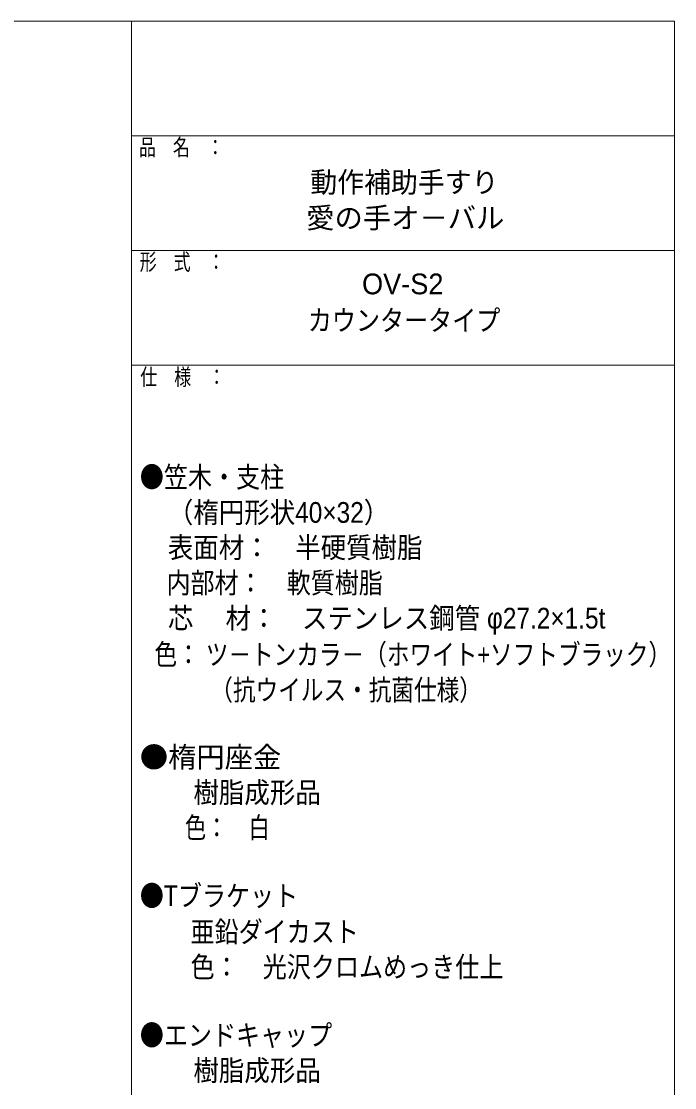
# Model space of a CAD drawing. Units: millimetres, scale not verified. Extents: x -2000 to 2000, y -1385 to 1385.
# Drawn here: x 1146 to 2000, y -10 to 1385 of the extents above; entities that cross this region are included whole.
import ezdxf
from ezdxf.enums import TextEntityAlignment as Align

# ---------------------------------------------------------------- set-up
doc = ezdxf.new("R2010")
doc.units = ezdxf.units.MM
doc.header["$LTSCALE"] = 10
doc.layers.add('0-0_zumenwaku', color=6, linetype='Continuous', lineweight=9)
doc.layers.add('0-1_moji', color=2, linetype='Continuous')
doc.styles.add('ＭＳ Ｐゴシック', font='')
doc.styles.get('ＭＳ Ｐゴシック').set_extended_font_data('MS PGothic')

msp = doc.modelspace()

# ---------------------------------------------------------------- linework, layer by layer
at = {"layer": '0-0_zumenwaku'}
for p, q in [((1290.14, 1384.99), (1290.14, -1385.01)), ((1290.14, 1234.99), (2000.14, 1234.99)), ((1290.14, 1084.99), (2000.14, 1084.99)), ((1290.14, 934.99), (2000.14, 934.99))]:
    msp.add_line(p, q, dxfattribs=at)
msp.add_lwpolyline([(-1999.86, -1385.01), (2000.14, -1385.01), (2000.14, 1384.99), (-1999.86, 1384.99)], close=True, dxfattribs=at)

# ---------------------------------------------------------------- texts
at = {"layer": '0-0_zumenwaku', "style": 'ＭＳ Ｐゴシック', "width": 0.75}
for s, p in [('品\u3000名\u3000：', (1299.85, 1202.9)), ('形\u3000式\u3000：', (1300.87, 1053)), ('仕\u3000様\u3000：', (1301.67, 902.44))]:
    msp.add_text(s, height=21.7, dxfattribs=at).set_placement(p, align=Align.BOTTOM_LEFT)
at = {"layer": '0-1_moji', "style": 'ＭＳ Ｐゴシック'}
for s, height, width, p in [('動作補助手すり', 27.11, 0.95, (1523.95, 1152.82)), ('カウンタータイプ', 27.13, 0.85, (1520.63, 972.18)), ('●笠木・支柱\u3000\u3000', 27.13, 0.85, (1301.08, 767.19)), ('\u3000（楕円形状40×32）', 27.11, 0.9, (1304.48, 720.85)), ('\u3000表面材：\u3000半硬質樹脂', 27.11, 0.9, (1304.48, 674.94)), ('\u3000内部材：\u3000軟質樹脂\u3000\u3000', 27.11, 0.85, (1304.48, 628.74)), ('\u3000芯\u3000 材：\u3000ステンレス鋼管 φ27.2×1.5t', 27.11, 0.9, (1304.48, 582.55)), ('  色： ツ－トンカラ－（ホワイト+ソフトブラック）', 27.11, 0.8, (1304.48, 535.06)), ('\u3000\u3000\u3000（抗ウイルス・抗菌仕様）', 27.11, 0.8, (1304.48, 488.72)), ('\u3000\u3000樹脂成形品', 27.13, 0.9, (1304.48, 354.52)), ('\u3000\u3000色：\u3000白', 27.13, 0.75, (1304.48, 308.6)), ('●Tブラケット', 27.11, 0.85, (1301.08, 219.44)), ('\u3000\u3000亜鉛ダイカスト', 27.11, 0.85, (1304.48, 172.25)), ('\u3000\u3000色：\u3000光沢クロムめっき仕上', 27.13, 0.85, (1304.48, 126.34)), ('●エンドキャップ', 27.11, 0.85, (1301.08, 37.05)), ('\u3000\u3000樹脂成形品', 27.13, 0.9, (1304.48, -9.14))]:
    msp.add_text(s, height=height, dxfattribs=dict(at, width=width)).set_placement(p, align=Align.BOTTOM_LEFT)
for s, p in [('愛の手オ－バル', (1518.63, 1106.2)), ('OV-S2', (1591.54, 1019.79)), ('●楕円座金', (1301.08, 400.71))]:
    msp.add_text(s, height=27.11, dxfattribs=at).set_placement(p, align=Align.BOTTOM_LEFT)

doc.saveas('drawing.dxf')
